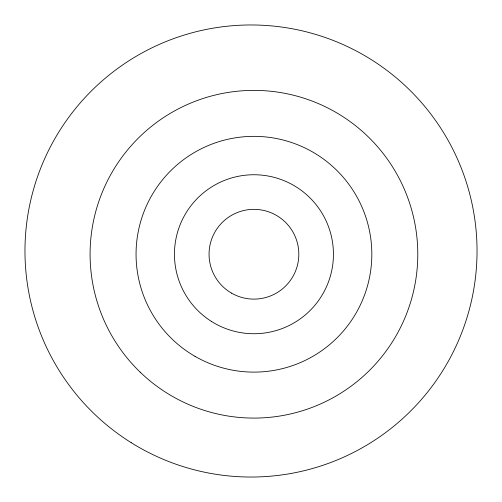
<?xml version="1.0" encoding="UTF-8"?>
<svg xmlns="http://www.w3.org/2000/svg" width="502" height="502" viewBox="0 0 502 502"><rect width="100%" height="100%" fill="white"/><g stroke="black" fill="none" stroke-linecap="round" stroke-linejoin="round"><path stroke-width="0.75" d="M131.229 442.695A226.038 226.038 0 0 0 476.9 258.875A226.038 226.038 0 0 0 144.871 51.43A226.038 226.038 0 0 0 131.229 442.695M140.209 372.189A163.853 163.853 0 0 0 412.951 293.752A163.853 163.853 0 0 0 208.656 96.767A163.853 163.853 0 0 0 140.209 372.189M194.996 356.326A117.888 117.888 0 0 0 371.825 254.238A117.888 117.888 0 0 0 194.996 152.144A117.888 117.888 0 0 0 194.996 356.326M211.386 321.38A79.492 79.492 0 0 0 333.366 257.52A79.492 79.492 0 0 0 217.071 183.814A79.492 79.492 0 0 0 211.386 321.38M231.497 293.105A44.885 44.885 0 0 0 298.822 254.238A44.885 44.885 0 0 0 231.497 215.364A44.885 44.885 0 0 0 231.497 293.105"/></g></svg>
